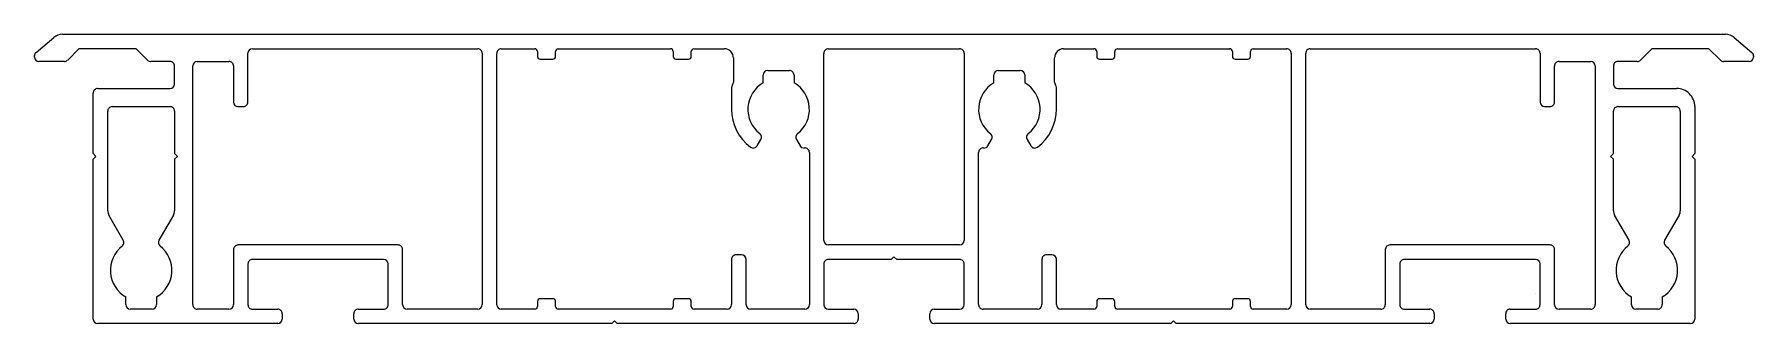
# Model space of a CAD drawing. Extents: x 1225 to 1415, y 2171 to 2203.
import ezdxf

# ---------------------------------------------------------------- set-up
doc = ezdxf.new("R2010")
doc.units = 0
doc.layers.get('0').update_dxf_attribs({"linetype": 'CONTINUOUS'})

msp = doc.modelspace()

# ---------------------------------------------------------------- linework, layer by layer
for p, q in [((1225.29, 2201.11), (1227.25, 2202.75)), ((1228.22, 2203.11), (1412, 2203.11)), ((1228.22, 2203.11), (1228.22, 2203.11)), ((1412.95, 2202.77), (1414.93, 2201.11)), ((1225.11, 2200.6), (1225.11, 2200.72)), ((1230.04, 2201.51), (1228.79, 2200.26)), ((1236.37, 2201.51), (1230.04, 2201.51)), ((1237.63, 2200.25), (1236.37, 2201.51)), ((1248.71, 2195.62), (1248.71, 2201.01)), ((1249.21, 2201.51), (1274.11, 2201.51)), ((1274.61, 2201.01), (1274.61, 2201.01)), ((1274.61, 2201.01), (1274.61, 2173.21)), ((1276.21, 2173.2), (1276.21, 2201)), ((1276.71, 2201.51), (1280.41, 2201.51)), ((1280.71, 2201.21), (1280.71, 2200.66)), ((1281.01, 2200.36), (1282.41, 2200.36)), ((1282.71, 2200.66), (1282.71, 2201.2)), ((1283.01, 2201.51), (1295.41, 2201.51)), ((1295.71, 2201.21), (1295.71, 2201.21)), ((1295.71, 2201.21), (1295.71, 2200.65)), ((1296.01, 2200.36), (1297.41, 2200.36)), ((1297.71, 2200.66), (1297.71, 2201.21)), ((1298.01, 2201.51), (1301.36, 2201.51)), ((1302.36, 2200.51), (1302.36, 2200.51)), ((1302.36, 2200.51), (1302.36, 2197.81)), ((1312.36, 2180.3), (1312.36, 2201)), ((1312.86, 2201.51), (1327.36, 2201.51)), ((1327.86, 2201.01), (1327.86, 2201.01)), ((1327.86, 2201.01), (1327.86, 2180.31)), ((1337.86, 2197.8), (1337.86, 2200.49)), ((1338.86, 2201.51), (1342.21, 2201.51)), ((1342.51, 2201.21), (1342.51, 2200.66)), ((1342.81, 2200.36), (1344.21, 2200.36)), ((1344.51, 2200.66), (1344.51, 2201.2)), ((1344.81, 2201.51), (1357.21, 2201.51)), ((1357.51, 2201.21), (1357.51, 2201.21)), ((1357.51, 2201.21), (1357.51, 2200.65)), ((1357.81, 2200.36), (1359.21, 2200.36)), ((1359.51, 2200.66), (1359.51, 2201.21)), ((1359.81, 2201.51), (1363.51, 2201.51)), ((1364.01, 2201.01), (1364.01, 2201.01)), ((1364.01, 2201.01), (1364.01, 2173.21)), ((1365.61, 2173.2), (1365.61, 2201)), ((1366.11, 2201.51), (1391.01, 2201.51)), ((1391.51, 2201.01), (1391.51, 2195.61)), ((1403.86, 2201.51), (1402.6, 2200.26)), ((1410.18, 2201.51), (1403.86, 2201.51)), ((1411.44, 2200.25), (1410.18, 2201.51)), ((1415.11, 2200.72), (1415.11, 2200.61)), ((1415.11, 2200.72), (1415.11, 2200.72)), ((1228.43, 2200.11), (1225.61, 2200.11)), ((1240.11, 2200.11), (1237.97, 2200.11)), ((1240.61, 2197.61), (1240.61, 2199.61)), ((1242.61, 2173.21), (1242.61, 2199.61)), ((1243.11, 2200.11), (1246.61, 2200.11)), ((1247.11, 2199.61), (1247.11, 2199.61)), ((1247.11, 2199.61), (1247.11, 2195.6)), ((1305.66, 2197.75), (1305.66, 2198.61)), ((1306.15, 2199.11), (1308.55, 2199.11)), ((1309.06, 2198.61), (1309.06, 2197.75)), ((1331.16, 2197.75), (1331.16, 2198.6)), ((1331.65, 2199.11), (1334.05, 2199.11)), ((1334.56, 2198.62), (1334.56, 2197.75)), ((1393.11, 2195.61), (1393.11, 2199.6)), ((1393.61, 2200.11), (1397.11, 2200.11)), ((1397.61, 2199.62), (1397.61, 2173.22)), ((1399.61, 2199.6), (1399.61, 2197.6)), ((1402.25, 2200.11), (1400.11, 2200.11)), ((1402.25, 2200.11), (1402.25, 2200.11)), ((1414.61, 2200.11), (1411.79, 2200.11)), ((1231.61, 2189.91), (1231.61, 2196.6)), ((1232.11, 2197.11), (1240.11, 2197.11)), ((1302.16, 2197.2), (1302.16, 2194.8)), ((1338.06, 2194.84), (1338.06, 2197.22)), ((1400.11, 2197.11), (1406.6, 2197.11)), ((1233.21, 2183.59), (1233.21, 2194.6)), ((1233.71, 2195.11), (1240.11, 2195.11)), ((1240.61, 2194.61), (1240.61, 2194.61)), ((1240.61, 2194.61), (1240.61, 2189.91)), ((1247.61, 2195.11), (1248.21, 2195.11)), ((1392.01, 2195.11), (1392.61, 2195.11)), ((1399.61, 2189.91), (1399.61, 2194.6)), ((1400.11, 2195.11), (1406.51, 2195.11)), ((1407.01, 2194.61), (1407.01, 2194.61)), ((1407.01, 2194.61), (1407.01, 2183.6)), ((1408.61, 2195.11), (1408.61, 2189.91)), ((1304.99, 2190.78), (1305.4, 2191.49)), ((1309.33, 2191.47), (1309.73, 2190.78)), ((1330.49, 2190.78), (1330.89, 2191.48)), ((1334.83, 2191.48), (1335.24, 2190.78)), ((1231.91, 2189.61), (1231.61, 2189.91)), ((1231.61, 2189.31), (1231.91, 2189.61)), ((1231.61, 2171.6), (1231.61, 2189.31)), ((1240.61, 2189.91), (1240.91, 2189.61)), ((1240.91, 2189.61), (1240.61, 2189.31)), ((1240.61, 2189.31), (1240.61, 2183.6)), ((1310.76, 2190.04), (1310.76, 2173.21)), ((1329.46, 2173.21), (1329.46, 2190.04)), ((1399.31, 2189.61), (1399.61, 2189.91)), ((1399.61, 2189.31), (1399.31, 2189.61)), ((1399.61, 2183.59), (1399.61, 2189.31)), ((1408.61, 2189.91), (1408.31, 2189.61)), ((1408.31, 2189.61), (1408.61, 2189.31)), ((1408.61, 2189.31), (1408.61, 2171.61)), ((1234.94, 2180.34), (1233.35, 2183.09)), ((1240.48, 2183.1), (1238.88, 2180.33)), ((1240.48, 2183.1), (1240.48, 2183.1)), ((1401.34, 2180.33), (1399.75, 2183.09)), ((1406.88, 2183.1), (1405.28, 2180.33)), ((1406.88, 2183.1), (1406.88, 2183.1)), ((1265.3, 2179.81), (1247.6, 2179.81)), ((1265.81, 2173.21), (1265.81, 2179.31)), ((1327.36, 2179.81), (1312.86, 2179.81)), ((1374.41, 2179.31), (1374.41, 2173.22)), ((1392.6, 2179.81), (1374.9, 2179.81)), ((1393.11, 2173.2), (1393.11, 2179.31)), ((1247.11, 2179.3), (1247.11, 2173.21)), ((1248.71, 2177.71), (1248.71, 2173.21)), ((1263.71, 2178.21), (1249.21, 2178.21)), ((1264.21, 2173.21), (1264.21, 2177.71)), ((1302.16, 2178.2), (1302.16, 2173.21)), ((1303.26, 2178.71), (1302.66, 2178.71)), ((1303.76, 2173.2), (1303.76, 2178.21)), ((1312.36, 2177.7), (1312.36, 2173.2)), ((1319.81, 2178.21), (1312.86, 2178.21)), ((1320.11, 2178.51), (1319.81, 2178.21)), ((1320.41, 2178.21), (1320.11, 2178.51)), ((1327.36, 2178.21), (1320.41, 2178.21)), ((1327.86, 2173.21), (1327.86, 2177.71)), ((1336.46, 2178.2), (1336.46, 2173.21)), ((1337.56, 2178.71), (1336.96, 2178.71)), ((1338.06, 2173.21), (1338.06, 2178.22)), ((1376.01, 2177.71), (1376.01, 2173.21)), ((1391.01, 2178.21), (1376.51, 2178.21)), ((1391.51, 2173.21), (1391.51, 2177.71)), ((1235.21, 2173.21), (1235.21, 2174.06)), ((1238.61, 2174.06), (1238.61, 2173.21)), ((1282.41, 2173.86), (1281.01, 2173.86)), ((1297.41, 2173.86), (1296.01, 2173.86)), ((1344.21, 2173.86), (1342.81, 2173.86)), ((1359.21, 2173.86), (1357.81, 2173.86)), ((1401.61, 2173.2), (1401.61, 2174.06)), ((1405.01, 2174.06), (1405.01, 2173.21)), ((1238.11, 2172.71), (1235.71, 2172.71)), ((1238.11, 2172.71), (1238.11, 2172.71)), ((1246.61, 2172.71), (1243.11, 2172.71)), ((1249.21, 2172.71), (1252.01, 2172.71)), ((1252.51, 2172.21), (1252.51, 2171.61)), ((1252.51, 2172.21), (1252.51, 2172.21)), ((1260.41, 2171.6), (1260.41, 2172.2)), ((1260.91, 2172.71), (1263.71, 2172.71)), ((1274.11, 2172.71), (1266.31, 2172.71)), ((1274.11, 2172.71), (1274.11, 2172.71)), ((1280.41, 2172.71), (1276.71, 2172.71)), ((1280.41, 2172.71), (1280.41, 2172.71)), ((1280.71, 2173.56), (1280.71, 2173.01)), ((1282.71, 2173), (1282.71, 2173.56)), ((1295.41, 2172.71), (1283.01, 2172.71)), ((1295.71, 2173.55), (1295.71, 2173.01)), ((1297.71, 2173.01), (1297.71, 2173.56)), ((1301.66, 2172.71), (1298.01, 2172.71)), ((1301.66, 2172.71), (1301.66, 2172.71)), ((1310.26, 2172.71), (1304.26, 2172.71)), ((1310.26, 2172.71), (1310.26, 2172.71)), ((1312.86, 2172.71), (1315.66, 2172.71)), ((1316.16, 2172.21), (1316.16, 2171.61)), ((1324.06, 2171.61), (1324.06, 2172.21)), ((1324.56, 2172.71), (1327.36, 2172.71)), ((1335.96, 2172.71), (1329.96, 2172.71)), ((1342.21, 2172.71), (1338.56, 2172.71)), ((1342.21, 2172.71), (1342.21, 2172.71)), ((1342.51, 2173.56), (1342.51, 2173.01)), ((1344.51, 2173), (1344.51, 2173.56)), ((1357.21, 2172.71), (1344.81, 2172.71)), ((1357.51, 2173.55), (1357.51, 2173.01)), ((1359.51, 2173.01), (1359.51, 2173.56)), ((1363.51, 2172.71), (1359.81, 2172.71)), ((1363.51, 2172.71), (1363.51, 2172.71)), ((1373.91, 2172.71), (1366.11, 2172.71)), ((1376.51, 2172.71), (1379.31, 2172.71)), ((1379.81, 2172.21), (1379.81, 2171.61)), ((1379.81, 2172.21), (1379.81, 2172.21)), ((1387.71, 2171.6), (1387.71, 2172.2)), ((1388.21, 2172.71), (1391.01, 2172.71)), ((1397.11, 2172.71), (1393.61, 2172.71)), ((1404.51, 2172.71), (1402.11, 2172.71)), ((1404.51, 2172.71), (1404.51, 2172.71)), ((1252.01, 2171.11), (1232.11, 2171.11)), ((1252.01, 2171.11), (1252.01, 2171.11)), ((1288.91, 2171.11), (1260.91, 2171.11)), ((1289.21, 2171.41), (1288.91, 2171.11)), ((1289.51, 2171.11), (1289.21, 2171.41)), ((1315.66, 2171.11), (1289.51, 2171.11)), ((1350.71, 2171.11), (1324.56, 2171.11)), ((1351.01, 2171.41), (1350.71, 2171.11)), ((1351.31, 2171.11), (1351.01, 2171.41)), ((1379.31, 2171.11), (1351.31, 2171.11)), ((1379.31, 2171.11), (1379.31, 2171.11)), ((1408.11, 2171.11), (1388.21, 2171.11))]:
    msp.add_line(p, q)
at = {"color": 1}
msp.add_line((1390.99, 2174.46), (1390.99, 2174.46), dxfattribs=at)
for centre, radius, start, end in [((1228.22, 2201.61), 1.5, 90, 130.1938), ((1412, 2201.61), 1.5, 50.5981, 90), ((1225.61, 2200.72), 0.5, 129.9992, 180.6552), ((1225.61, 2200.61), 0.5, 180.6552, 270.0002), ((1228.43, 2200.61), 0.5, 270, 315.5918), ((1237.97, 2200.61), 0.5, 226.1579, 270), ((1249.21, 2201.01), 0.5, 90.4743, 180), ((1274.11, 2201.01), 0.5, 0, 90.4743), ((1276.71, 2201.01), 0.5, 90.4743, 180.8209), ((1280.41, 2201.21), 0.3, 0.9131, 90.6123), ((1281.01, 2200.66), 0.3, 180, 270), ((1282.41, 2200.66), 0.3, 269.9988, 0), ((1283.01, 2201.21), 0.3, 90.6123, 181.0918), ((1295.41, 2201.21), 0.3, 0, 90.6123), ((1296.01, 2200.66), 0.3, 181.2038, 270), ((1297.41, 2200.66), 0.3, 269.9988, 1.3155), ((1298.01, 2201.21), 0.3, 90.6123, 180), ((1301.36, 2200.51), 1, 0, 90.3354), ((1312.86, 2201.01), 0.5, 90.4743, 180.6081), ((1327.36, 2201.01), 0.5, 0, 90.4737), ((1338.86, 2200.51), 1, 90.3354, 180.7545), ((1342.21, 2201.21), 0.3, 0.8673, 90.6123), ((1342.81, 2200.66), 0.3, 180, 270), ((1344.21, 2200.66), 0.3, 269.9988, 0), ((1344.81, 2201.21), 0.3, 90.6123, 181.1279), ((1357.21, 2201.21), 0.3, 0, 90.6123), ((1357.81, 2200.66), 0.3, 181.2372, 270), ((1359.21, 2200.66), 0.3, 269.9988, 1.2841), ((1359.81, 2201.21), 0.3, 90.6123, 180), ((1363.51, 2201.01), 0.5, 0, 90.4743), ((1366.11, 2201.01), 0.5, 90.4743, 181.1656), ((1391.01, 2201.01), 0.5, 0.3972, 90.4743), ((1402.25, 2200.61), 0.5, 270, 315.4144), ((1411.79, 2200.61), 0.5, 226.2332, 270.0002), ((1414.61, 2200.61), 0.5, 270, 0), ((1414.61, 2200.72), 0.5, 0, 50.789), ((1240.11, 2199.61), 0.5, 359.9971, 90.3794), ((1243.11, 2199.61), 0.5, 90.3794, 180.0001), ((1246.61, 2199.61), 0.5, 0, 90.3794), ((1306.16, 2198.61), 0.5, 90.8691, 180), ((1308.56, 2198.61), 0.5, 0, 90.8691), ((1331.66, 2198.61), 0.5, 90.8691, 180.7982), ((1334.06, 2198.61), 0.5, 1.1593, 90.8691), ((1393.61, 2199.61), 0.5, 90.3794, 180.483), ((1397.11, 2199.61), 0.5, 0.9698, 90.3794), ((1400.11, 2199.61), 0.5, 90.3794, 180.5757), ((1232.11, 2196.61), 0.5, 90.6474, 180.726), ((1240.11, 2197.61), 0.5, 270, 0), ((1302.66, 2197.21), 0.5, 143.1301, 180.2497), ((1301.86, 2197.81), 0.5, 323.1301, 360), ((1307.36, 2194.81), 3.4, 120.0002, 232.0201), ((1307.36, 2194.81), 3.4, 307.9799, 59.9985), ((1332.86, 2194.81), 3.4, 119.9991, 232.0201), ((1332.86, 2194.81), 3.4, 307.9799, 60.002), ((1338.36, 2197.81), 0.5, 181.067, 216.8699), ((1337.56, 2197.21), 0.5, 1.2458, 36.8699), ((1400.11, 2197.61), 0.5, 180.5757, 270), ((1406.61, 2195.11), 2, 0, 90.3234), ((1233.71, 2194.61), 0.5, 90.2768, 180.9584), ((1240.11, 2194.61), 0.5, 0, 90.2768), ((1247.61, 2195.61), 0.5, 181.1864, 270), ((1248.21, 2195.61), 0.5, 269.9994, 1.1541), ((1307.36, 2194.81), 5.2, 180.0774, 233.3851), ((1332.86, 2194.81), 5.2, 306.6149, 0.3863), ((1392.01, 2195.61), 0.5, 180, 270), ((1392.61, 2195.61), 0.5, 269.9994, 0), ((1400.11, 2194.61), 0.5, 90.2768, 180.5757), ((1406.51, 2194.61), 0.5, 0, 90.2768), ((1304.56, 2191.03), 0.5, 233.3851, 330.0051), ((1304.96, 2191.73), 0.5, 330.7595, 52.0201), ((1309.76, 2191.73), 0.5, 127.9799, 211.1465), ((1310.16, 2191.03), 0.5, 210.6096, 275.5527), ((1330.06, 2191.03), 0.5, 264.4473, 330.0051), ((1330.46, 2191.73), 0.5, 329.9995, 52.0201), ((1335.26, 2191.73), 0.5, 127.9799, 210.0096), ((1335.66, 2191.03), 0.5, 211.0331, 306.6149), ((1310.26, 2190.04), 0.5, 0, 95.5527), ((1329.96, 2190.04), 0.5, 84.4473, 180.0004), ((1234.21, 2183.6), 1, 180.6777, 210.7149), ((1239.61, 2183.6), 1, 329.9992, 0), ((1400.61, 2183.6), 1, 180.4071, 210.5102), ((1406.01, 2183.6), 1, 329.9992, 360), ((1236.91, 2177.01), 3.4, 127.9799, 239.9985), ((1234.51, 2180.08), 0.5, 307.9799, 31.0392), ((1236.91, 2177.01), 3.4, 300.0002, 52.0201), ((1239.31, 2180.08), 0.5, 150.5509, 232.0201), ((1247.61, 2179.31), 0.5, 90.744, 181.1864), ((1265.31, 2179.31), 0.5, 0.33, 90.744), ((1312.86, 2180.31), 0.5, 180.6067, 270.0002), ((1327.36, 2180.31), 0.5, 270, 0), ((1374.91, 2179.31), 0.5, 90.744, 180), ((1392.61, 2179.31), 0.5, 0, 90.744), ((1403.31, 2177.01), 3.4, 127.9799, 240.0022), ((1400.91, 2180.08), 0.5, 307.9799, 30.0008), ((1403.31, 2177.01), 3.4, 299.9993, 52.0263), ((1405.71, 2180.08), 0.5, 149.9992, 231.9777), ((1249.21, 2177.71), 0.5, 89.9998, 180), ((1263.71, 2177.71), 0.5, 0.6718, 90), ((1302.66, 2178.21), 0.5, 89.9987, 180.2497), ((1303.26, 2178.21), 0.5, 0, 90), ((1312.86, 2177.71), 0.5, 90, 180.6067), ((1327.36, 2177.71), 0.5, 359.9988, 90), ((1336.96, 2178.21), 0.5, 89.9987, 181.1119), ((1337.56, 2178.21), 0.5, 1.2471, 90), ((1376.51, 2177.71), 0.5, 89.9998, 180), ((1391.01, 2177.71), 0.5, 0.3972, 90), ((1281.01, 2173.56), 0.3, 90.5933, 180), ((1282.41, 2173.56), 0.3, 0, 90.5933), ((1296.01, 2173.56), 0.3, 90.5933, 181.2038), ((1297.41, 2173.56), 0.3, 1.3237, 90.5933), ((1342.81, 2173.56), 0.3, 90.5933, 180), ((1344.21, 2173.56), 0.3, 0, 90.5933), ((1357.81, 2173.56), 0.3, 90.5933, 181.2372), ((1359.21, 2173.56), 0.3, 1.2919, 90.5933), ((1235.71, 2173.21), 0.5, 180, 270), ((1238.11, 2173.21), 0.5, 270, 0), ((1243.11, 2173.21), 0.5, 180, 270.0004), ((1246.61, 2173.21), 0.5, 270, 0), ((1249.21, 2173.21), 0.5, 179.9987, 270), ((1252.01, 2172.21), 0.5, 0, 90.5977), ((1260.91, 2172.21), 0.5, 90.5983, 180.8209), ((1263.71, 2173.21), 0.5, 270, 0.6718), ((1266.31, 2173.21), 0.5, 180, 270), ((1274.11, 2173.21), 0.5, 270, 0), ((1276.71, 2173.21), 0.5, 180.8209, 270), ((1280.41, 2173.01), 0.3, 270, 0.9091), ((1283.01, 2173.01), 0.3, 181.0976, 270.0001), ((1295.41, 2173.01), 0.3, 270, 360), ((1298.01, 2173.01), 0.3, 180, 270), ((1301.66, 2173.21), 0.5, 270, 0), ((1304.26, 2173.21), 0.5, 180.6362, 270), ((1310.26, 2173.21), 0.5, 270, 0), ((1312.86, 2173.21), 0.5, 180.6067, 270), ((1315.66, 2172.21), 0.5, 0.863, 90.5977), ((1324.56, 2172.21), 0.5, 90.5983, 180.0054), ((1327.36, 2173.21), 0.5, 270, 360), ((1329.96, 2173.21), 0.5, 180, 270.0003), ((1335.96, 2173.21), 0.5, 270, 0), ((1338.56, 2173.21), 0.5, 180, 270), ((1342.21, 2173.01), 0.3, 270, 0.8637), ((1344.81, 2173.01), 0.3, 181.1341, 270.0001), ((1357.21, 2173.01), 0.3, 270, 360), ((1359.81, 2173.01), 0.3, 180, 270), ((1363.51, 2173.21), 0.5, 270, 0), ((1366.11, 2173.21), 0.5, 181.1656, 270.0002), ((1373.91, 2173.21), 0.5, 270, 1.1741), ((1376.51, 2173.21), 0.5, 179.999, 270), ((1379.31, 2172.21), 0.5, 0, 90.5977), ((1388.21, 2172.21), 0.5, 90.5983, 181.0081), ((1391.01, 2173.21), 0.5, 270, 0.3972), ((1393.61, 2173.21), 0.5, 180.4833, 270.0004), ((1397.11, 2173.21), 0.5, 270, 0.9698), ((1402.11, 2173.21), 0.5, 181.227, 270), ((1404.51, 2173.21), 0.5, 270, 0.6718), ((1232.11, 2171.61), 0.5, 180.726, 270), ((1252.01, 2171.61), 0.5, 270, 0), ((1260.91, 2171.61), 0.5, 180.8209, 270), ((1315.66, 2171.61), 0.5, 270, 0.863), ((1324.56, 2171.61), 0.5, 180, 270), ((1379.31, 2171.61), 0.5, 270, 0), ((1388.21, 2171.61), 0.5, 181.0081, 270.0002), ((1408.11, 2171.61), 0.5, 270, 0)]:
    msp.add_arc(centre, radius, start, end)

doc.saveas('drawing.dxf')
